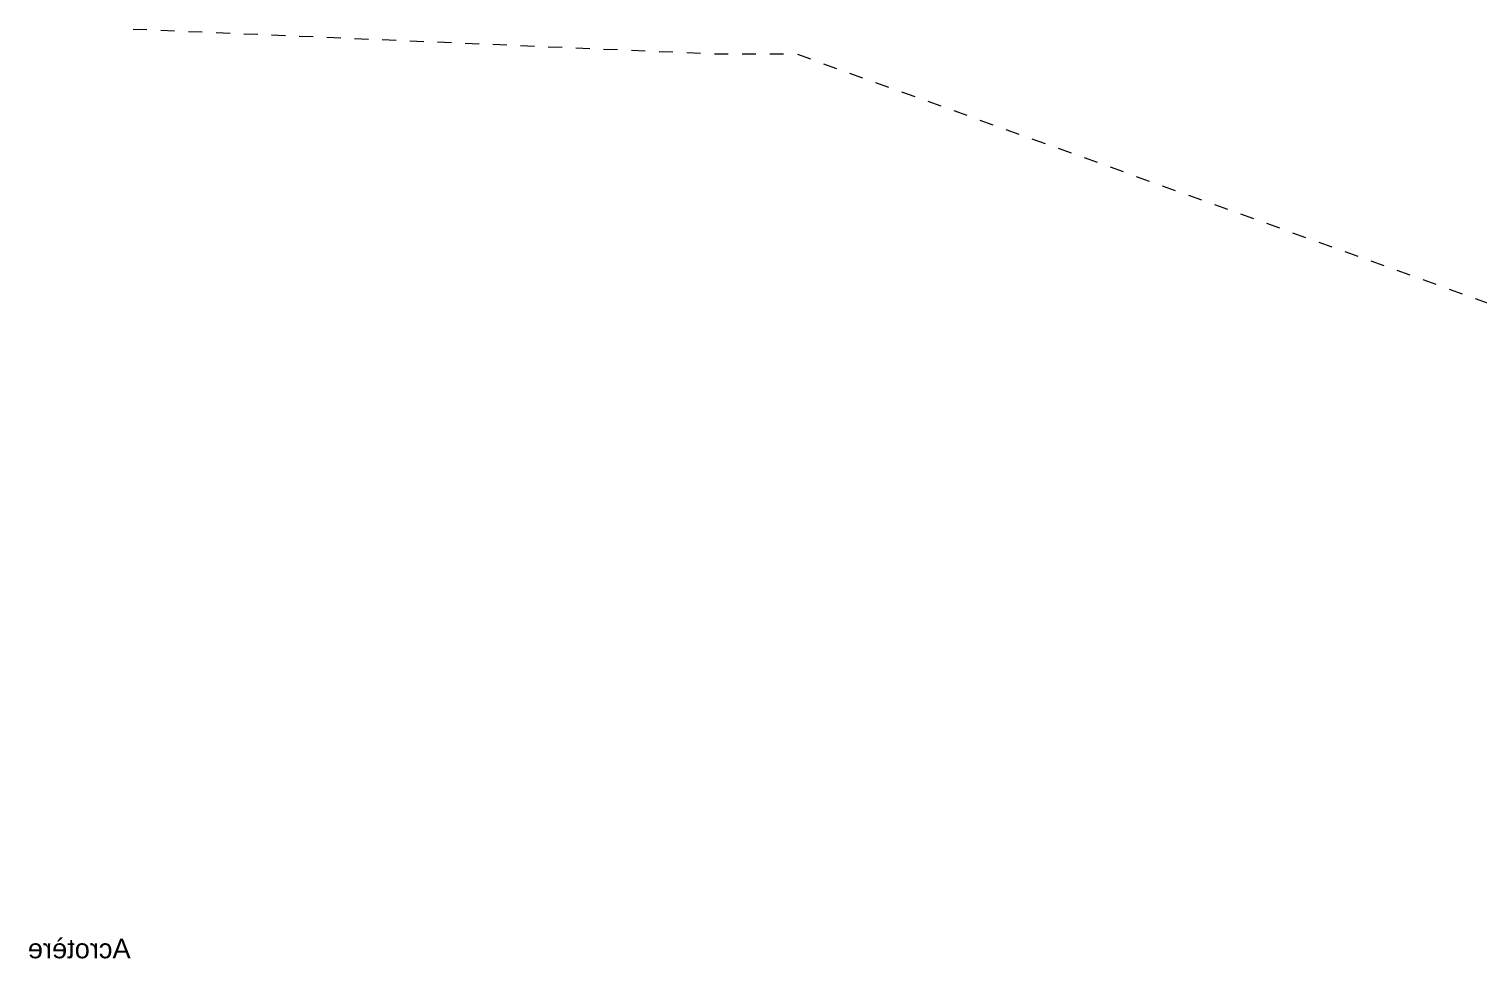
# Model space of a CAD drawing. Header units: metres. Extents: x 1838950 to 1842843, y 5171318 to 5174224.
# Drawn here: x 1840935.75 to 1840946.22, y 5171451.33 to 5171458.06 of the extents above; entities that cross this region are included whole.
import ezdxf

# ---------------------------------------------------------------- set-up
doc = ezdxf.new("R2010")
doc.units = ezdxf.units.M
doc.header["$LTSCALE"] = 0.0254
doc.linetypes.add('VW-01', pattern=[0.41656, 0.20828, -0.20828])
for name, color, linetype, lineweight in [('00 CHAZAL INVISIBLE ARCHI', 7, 'Continuous', 5), ('B Général', 7, 'Continuous', 5), ('C ANNOTATIONS-cotation', 7, 'Continuous', 5)]:
    doc.layers.add(name, color=color, linetype=linetype, lineweight=lineweight)
doc.styles.add('Arial', font='arial.ttf')

# ---------------------------------------------------------------- blocks, each defined once
blk = doc.blocks.new('Niveaux bat A-4')
at = {"layer": 'B Général', "insert": (-4.659, 14.981), "char_height": 0.1407, "attachment_point": 1, "line_spacing_factor": 0.901009, "style": 'Arial'}
blk.add_mtext('Acrotère', dxfattribs=at)
blk = doc.blocks.new('Groupe-2044-1')
at = {"layer": 'B Général', "color": 1, "linetype": 'VW-01', "lineweight": 18, "flags": 128}
blk.add_lwpolyline([(1840936.506, 5171458.061), (1840940.712, 5171457.882), (1840941.292, 5171457.882), (1840947.373, 5171455.692), (1840961.61, 5171452.192), (1840964.563, 5171451.932), (1840975.735, 5171449.272), (1840978.648, 5171449.072), (1840980.892, 5171448.462), (1840986.032, 5171447.462), (1840996.402, 5171445.602), (1841002.653, 5171444.582), (1841006.713, 5171443.202), (1841010.824, 5171443.142), (1841012.851, 5171442.869), (1841013.35, 5171442.869)], dxfattribs=at)

msp = doc.modelspace()

# ---------------------------------------------------------------- block references
at = {"layer": '00 CHAZAL INVISIBLE ARCHI', "color": 7}
msp.add_blockref('Groupe-2044-1', (0, 0), dxfattribs=at)
at = {"layer": 'C ANNOTATIONS-cotation', "color": 7, "xscale": -1}
msp.add_blockref('Niveaux bat A-4', (1840931.8293, 5171436.5137), dxfattribs=at)

doc.saveas('drawing.dxf')
